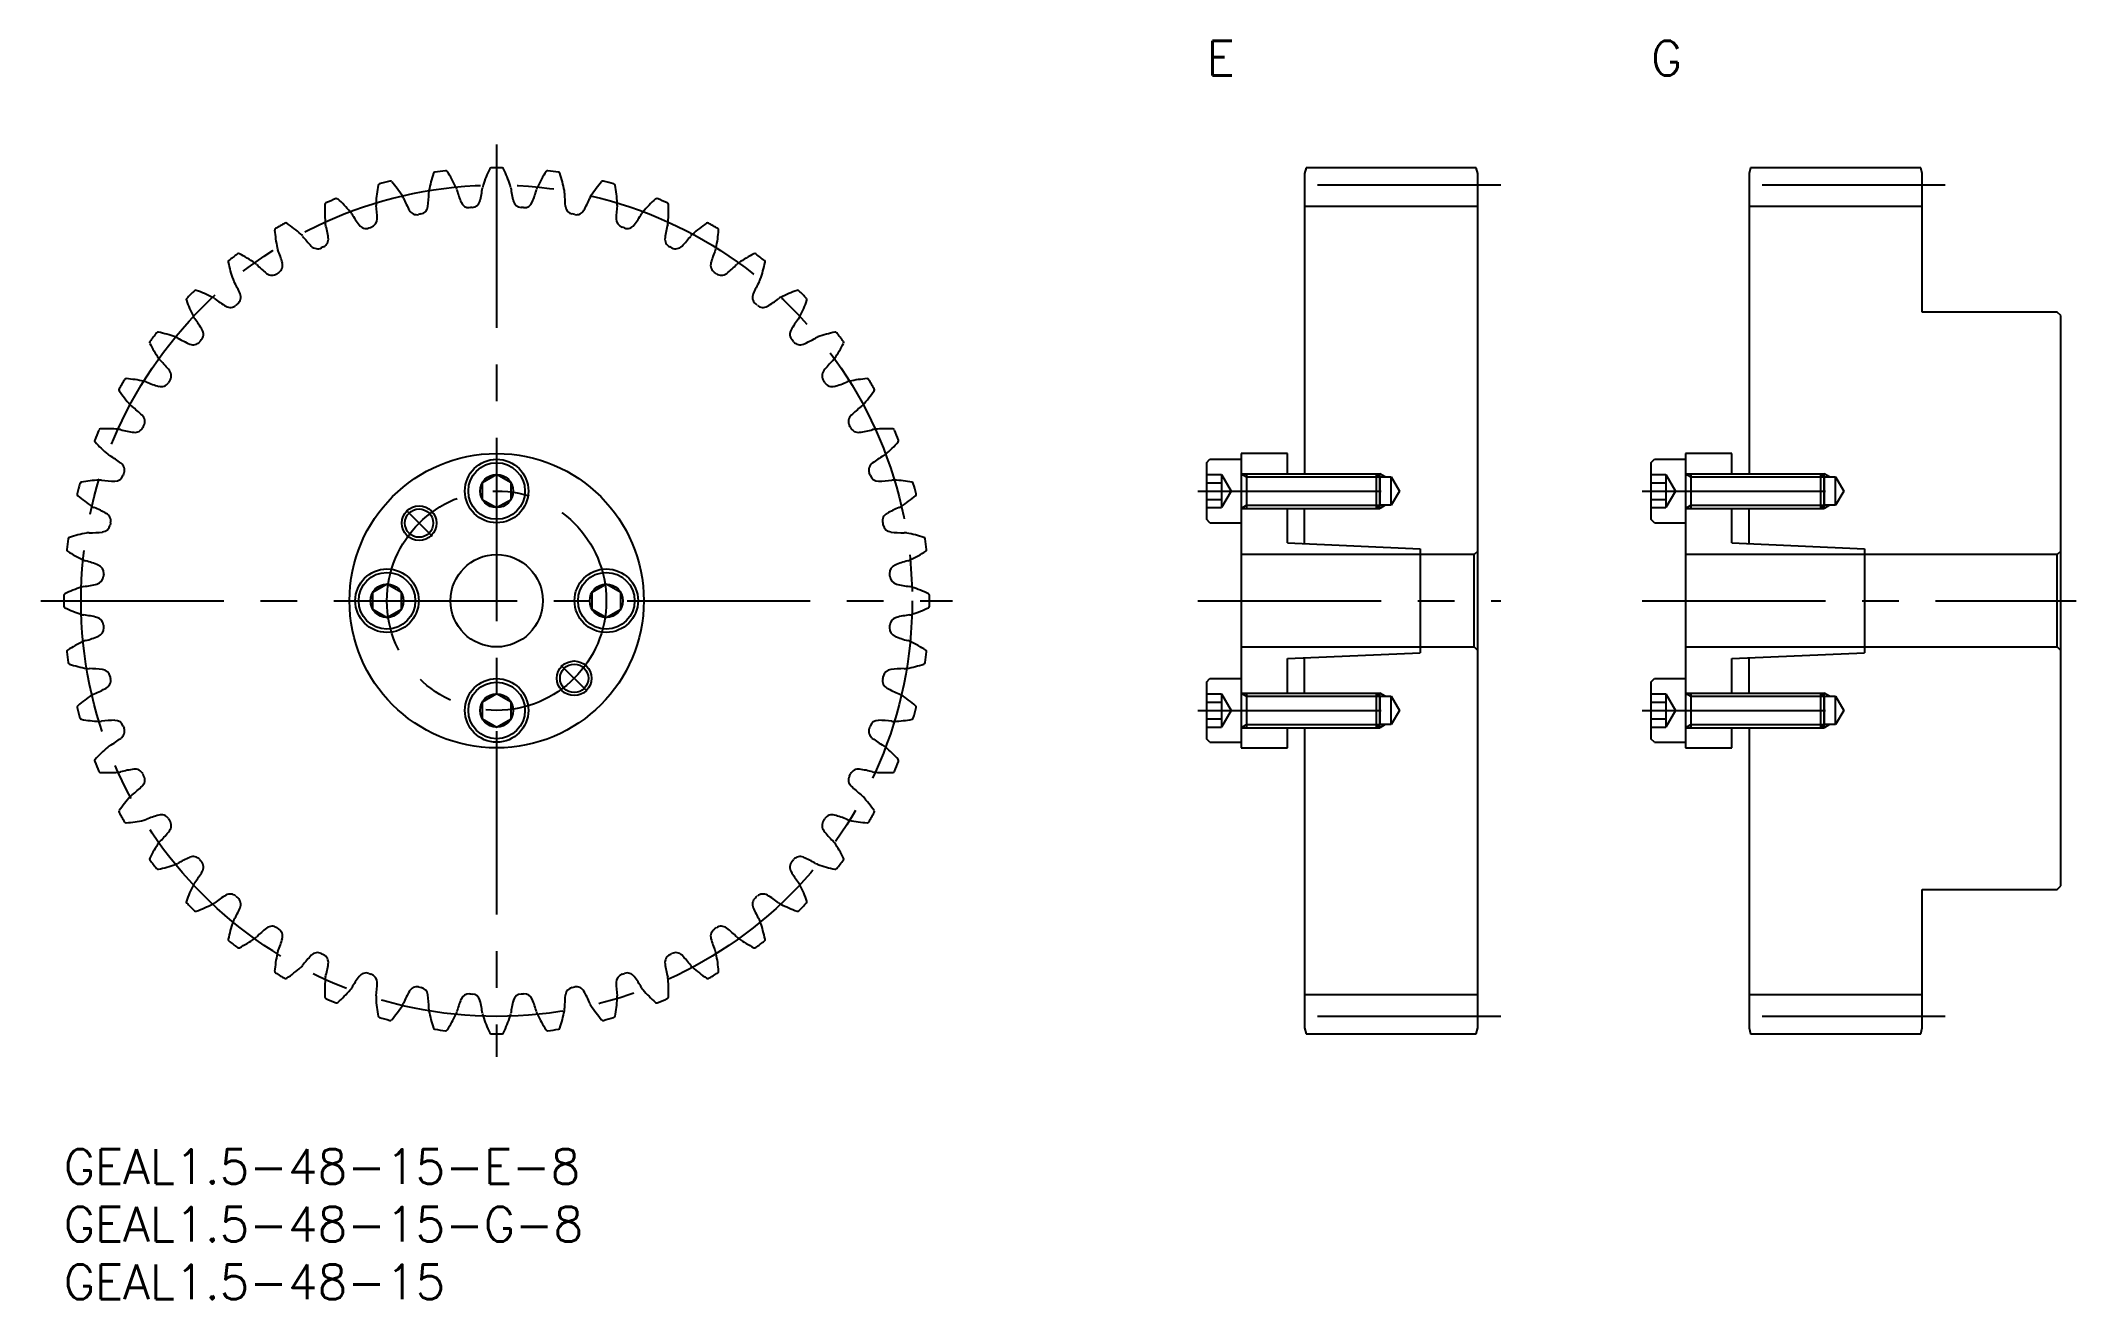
# Model space of a CAD drawing. Extents: x -2 to 174, y -13 to 96.
import ezdxf

# ---------------------------------------------------------------- set-up
doc = ezdxf.new("R2010")
doc.units = 0
doc.header["$LTSCALE"] = 0.5
doc.linetypes.add('CENTER', pattern=[50.8, 31.75, -6.35, 6.35, -6.35])
for name, color, linetype in [('MSM_CENTER', 1, 'CENTER'), ('MSM_CONTINUOUS', 7, 'CONTINUOUS'), ('MSM_NARROW', 5, 'CONTINUOUS'), ('MSM_PART_NUMBER', 7, 'CONTINUOUS')]:
    doc.layers.add(name, color=color, linetype=linetype)
doc.styles.get("Standard").update_dxf_attribs({"font": 'txt.shx', "height": 1, "bigfont": 'bigfont.shx'})

# ---------------------------------------------------------------- blocks, each defined once
blk = doc.blocks.new('*U3')
at = {"layer": 'MSM_PART_NUMBER'}
blk.add_text('GEAL1.5-48-15-G-8', height=3, dxfattribs=at).set_placement((0, -8))
blk = doc.blocks.new('*U4')
at = {"layer": 'MSM_PART_NUMBER'}
blk.add_text('GEAL1.5-48-15-E-8', height=3, dxfattribs=at).set_placement((0, -3))
blk = doc.blocks.new('*U5')
at = {"layer": 'MSM_PART_NUMBER'}
blk.add_text('GEAL1.5-48-15', height=3, dxfattribs=at).set_placement((0, -13))
blk = doc.blocks.new('*U6')
at = {"layer": 'MSM_PART_NUMBER'}
blk.add_text('E', height=3, dxfattribs=at).set_placement((99, 93))
blk = doc.blocks.new('*U7')
at = {"layer": 'MSM_PART_NUMBER'}
blk.add_text('G', height=3, dxfattribs=at).set_placement((137.5, 93))

msp = doc.modelspace()

# ---------------------------------------------------------------- linework, layer by layer
at = {"layer": 'MSM_CENTER'}
for p, q in [((37.5, 87), (37.5, 8)), ((124.5, 83.5), (105.5, 83.5)), ((163, 83.5), (144, 83.5)), ((98.25, 57), (116.12, 57)), ((136.75, 57), (154.62, 57)), ((29.67, 55.33), (31.9, 53.1)), ((-2, 47.5), (77, 47.5)), ((98.25, 47.5), (124.5, 47.5)), ((136.75, 47.5), (174.35, 47.5)), ((45.33, 39.67), (43.1, 41.9)), ((98.25, 38), (116.12, 38)), ((136.75, 38), (154.62, 38)), ((124.5, 11.5), (105.5, 11.5)), ((163, 11.5), (144, 11.5))]:
    msp.add_line(p, q, dxfattribs=at)
for radius in [36, 9.5]:
    msp.add_circle((37.5, 47.5), radius, dxfattribs=at)
at = {"layer": 'MSM_CONTINUOUS'}
for p, q in [((107.63, 85), (107.5, 84.5)), ((122.37, 85), (107.63, 85)), ((122.5, 84.5), (122.37, 85)), ((146.13, 85), (146, 84.5)), ((160.87, 85), (146.13, 85)), ((161, 84.5), (160.87, 85)), ((107.5, 84.5), (107.5, 58.5)), ((122.5, 10.5), (122.5, 84.5)), ((146, 84.5), (146, 58.5)), ((161, 72.5), (161, 84.5)), ((122.5, 81.63), (107.5, 81.63)), ((161, 81.63), (146, 81.63)), ((172.7, 72.5), (161, 72.5)), ((173, 72.2), (172.7, 72.5)), ((173, 22.8), (173, 72.2)), ((102, 60.25), (102, 34.75)), ((106, 60.25), (102, 60.25)), ((106, 58.5), (106, 60.25)), ((140.5, 60.25), (140.5, 34.75)), ((144.5, 60.25), (140.5, 60.25)), ((144.5, 58.5), (144.5, 60.25)), ((37.5, 58.44), (36.25, 57.72)), ((38.75, 57.72), (37.5, 58.44)), ((99, 59.45), (99.3, 59.75)), ((99, 59.45), (99, 54.55)), ((99, 58.44), (100.3, 58.44)), ((99.3, 59.75), (102, 59.75)), ((100.3, 58.44), (100.3, 55.56)), ((100.3, 58.44), (101.13, 57)), ((102, 58.5), (113.73, 58.5)), ((102.47, 58.5), (102.47, 55.5)), ((113.73, 55.5), (113.73, 58.5)), ((113.73, 58.5), (114, 58.23)), ((114, 58.23), (115, 58.23)), ((114, 58.23), (114, 55.77)), ((115, 55.77), (115, 58.23)), ((115, 58.23), (115.71, 57)), ((137.5, 59.45), (137.8, 59.75)), ((137.5, 59.45), (137.5, 54.55)), ((137.5, 58.44), (138.8, 58.44)), ((137.8, 59.75), (140.5, 59.75)), ((138.8, 58.44), (138.8, 55.56)), ((138.8, 58.44), (139.63, 57)), ((140.5, 58.5), (152.23, 58.5)), ((140.97, 58.5), (140.97, 55.5)), ((152.23, 55.5), (152.23, 58.5)), ((152.23, 58.5), (152.5, 58.23)), ((152.5, 58.23), (153.5, 58.23)), ((152.5, 58.23), (152.5, 55.77)), ((153.5, 55.77), (153.5, 58.23)), ((153.5, 58.23), (154.21, 57)), ((36.25, 57.72), (36.25, 56.28)), ((38.75, 56.28), (38.75, 57.72)), ((99, 57.72), (100.3, 57.72)), ((101.13, 57), (100.3, 55.56)), ((115.71, 57), (115, 55.77)), ((137.5, 57.72), (138.8, 57.72)), ((139.63, 57), (138.8, 55.56)), ((154.21, 57), (153.5, 55.77)), ((36.25, 56.28), (37.5, 55.56)), ((37.5, 55.56), (38.75, 56.28)), ((99, 56.28), (100.3, 56.28)), ((99, 55.56), (100.3, 55.56)), ((102, 55.5), (113.73, 55.5)), ((106, 52.5), (106, 55.5)), ((107.5, 52.43), (107.5, 55.5)), ((114, 55.77), (113.73, 55.5)), ((115, 55.77), (114, 55.77)), ((137.5, 56.28), (138.8, 56.28)), ((137.5, 55.56), (138.8, 55.56)), ((140.5, 55.5), (152.23, 55.5)), ((144.5, 52.5), (144.5, 55.5)), ((146, 52.43), (146, 55.5)), ((152.5, 55.77), (152.23, 55.5)), ((153.5, 55.77), (152.5, 55.77)), ((99.3, 54.25), (99, 54.55)), ((99.3, 54.25), (102, 54.25)), ((137.8, 54.25), (137.5, 54.55)), ((137.8, 54.25), (140.5, 54.25)), ((122.2, 51.5), (102, 51.5)), ((106, 52.5), (117.5, 52)), ((117.5, 52), (117.5, 43)), ((122.5, 51.8), (122.2, 51.5)), ((122.2, 43.5), (122.2, 51.5)), ((172.7, 51.5), (140.5, 51.5)), ((144.5, 52.5), (156, 52)), ((156, 52), (156, 43)), ((173, 51.8), (172.7, 51.5)), ((172.7, 43.5), (172.7, 51.5)), ((28, 48.94), (26.75, 48.22)), ((26.75, 48.22), (26.75, 46.78)), ((29.25, 48.22), (28, 48.94)), ((29.25, 46.78), (29.25, 48.22)), ((47, 48.94), (45.75, 48.22)), ((45.75, 48.22), (45.75, 46.78)), ((48.25, 48.22), (47, 48.94)), ((48.25, 46.78), (48.25, 48.22)), ((26.75, 46.78), (28, 46.06)), ((28, 46.06), (29.25, 46.78)), ((45.75, 46.78), (47, 46.06)), ((47, 46.06), (48.25, 46.78)), ((102, 43.5), (122.2, 43.5)), ((106, 42.5), (117.5, 43)), ((106, 39.5), (106, 42.5)), ((107.5, 39.5), (107.5, 42.57)), ((122.2, 43.5), (122.5, 43.2)), ((140.5, 43.5), (172.7, 43.5)), ((144.5, 42.5), (156, 43)), ((144.5, 39.5), (144.5, 42.5)), ((146, 39.5), (146, 42.57)), ((172.7, 43.5), (173, 43.2)), ((99, 40.45), (99.3, 40.75)), ((99.3, 40.75), (102, 40.75)), ((137.5, 40.45), (137.8, 40.75)), ((137.8, 40.75), (140.5, 40.75)), ((37.5, 39.44), (36.25, 38.72)), ((38.75, 38.72), (37.5, 39.44)), ((99, 40.45), (99, 35.55)), ((99, 39.44), (100.3, 39.44)), ((100.3, 39.44), (100.3, 36.56)), ((100.3, 39.44), (101.13, 38)), ((102, 39.5), (113.73, 39.5)), ((102.47, 39.5), (102.47, 36.5)), ((113.73, 36.5), (113.73, 39.5)), ((113.73, 39.5), (114, 39.23)), ((114, 39.23), (115, 39.23)), ((114, 39.23), (114, 36.77)), ((115, 36.77), (115, 39.23)), ((115, 39.23), (115.71, 38)), ((137.5, 40.45), (137.5, 35.55)), ((137.5, 39.44), (138.8, 39.44)), ((138.8, 39.44), (138.8, 36.56)), ((138.8, 39.44), (139.63, 38)), ((140.5, 39.5), (152.23, 39.5)), ((140.97, 39.5), (140.97, 36.5)), ((152.23, 36.5), (152.23, 39.5)), ((152.23, 39.5), (152.5, 39.23)), ((152.5, 39.23), (153.5, 39.23)), ((152.5, 39.23), (152.5, 36.77)), ((153.5, 36.77), (153.5, 39.23)), ((153.5, 39.23), (154.21, 38)), ((36.25, 38.72), (36.25, 37.28)), ((36.25, 37.28), (37.5, 36.56)), ((37.5, 36.56), (38.75, 37.28)), ((38.75, 37.28), (38.75, 38.72)), ((99, 38.72), (100.3, 38.72)), ((99, 37.28), (100.3, 37.28)), ((101.13, 38), (100.3, 36.56)), ((115.71, 38), (115, 36.77)), ((137.5, 38.72), (138.8, 38.72)), ((137.5, 37.28), (138.8, 37.28)), ((139.63, 38), (138.8, 36.56)), ((154.21, 38), (153.5, 36.77)), ((99, 36.56), (100.3, 36.56)), ((99.3, 35.25), (99, 35.55)), ((102, 36.5), (113.73, 36.5)), ((106, 34.75), (106, 36.5)), ((107.5, 36.5), (107.5, 10.5)), ((114, 36.77), (113.73, 36.5)), ((115, 36.77), (114, 36.77)), ((137.5, 36.56), (138.8, 36.56)), ((137.8, 35.25), (137.5, 35.55)), ((140.5, 36.5), (152.23, 36.5)), ((144.5, 34.75), (144.5, 36.5)), ((146, 36.5), (146, 10.5)), ((152.5, 36.77), (152.23, 36.5)), ((153.5, 36.77), (152.5, 36.77)), ((99.3, 35.25), (102, 35.25)), ((102, 34.75), (106, 34.75)), ((137.8, 35.25), (140.5, 35.25)), ((140.5, 34.75), (144.5, 34.75)), ((161, 10.5), (161, 22.5)), ((161, 22.5), (172.7, 22.5)), ((172.7, 22.5), (173, 22.8)), ((122.5, 13.38), (107.5, 13.38)), ((161, 13.38), (146, 13.38)), ((107.5, 10.5), (107.63, 10)), ((107.63, 10), (122.37, 10)), ((122.37, 10), (122.5, 10.5)), ((146, 10.5), (146.13, 10)), ((146.13, 10), (160.87, 10)), ((160.87, 10), (161, 10.5))]:
    msp.add_line(p, q, dxfattribs=at)
for centre, radius in [((37.5, 47.5), 12.75), ((37.5, 57), 2.75), ((37.5, 57), 2.45), ((37.5, 57), 1.44), ((30.78, 54.22), 1.23), ((37.5, 47.5), 4), ((28, 47.5), 2.75), ((28, 47.5), 2.45), ((47, 47.5), 2.75), ((47, 47.5), 2.45), ((28, 47.5), 1.44), ((47, 47.5), 1.44), ((37.5, 38), 2.75), ((44.22, 40.78), 1.23), ((37.5, 38), 2.45), ((37.5, 38), 1.44)]:
    msp.add_circle(centre, radius, dxfattribs=at)
for centre, radius, start, end in [((37.5, 47.5), 37.5, 96.779, 98.221), ((33.09, 84.59), 0.15, 32.9885, 96.779), ((23.15, 78.14), 12, 25.625, 32.9885), ((47.73, 79.75), 12, 154.5115, 161.875), ((37.03, 84.85), 0.15, 90.721, 154.5115), ((37.5, 47.5), 37.5, 89.279, 90.721), ((37.97, 84.85), 0.15, 25.4885, 89.279), ((27.27, 79.75), 12, 18.125, 25.4885), ((51.85, 78.14), 12, 147.0115, 154.375), ((41.91, 84.59), 0.15, 83.221, 147.0115), ((37.5, 47.5), 37.5, 81.779, 83.221), ((39.03, 81.3), 12, 169.5115, 176.875), ((27.38, 83.45), 0.15, 105.721, 169.5115), ((37.5, 47.5), 37.5, 104.279, 105.721), ((28.29, 83.7), 0.15, 40.4885, 104.279), ((19.28, 76), 12, 33.125, 40.4885), ((32.85, 82.79), 1.24, 169.375, 179.7683), ((43.43, 80.81), 12, 162.0115, 169.375), ((32.16, 84.47), 0.15, 98.221, 162.0115), ((32.85, 82.79), 1.24, 15.2317, 25.625), ((44.34, 85.92), 10.67, 195.2635, 201.4796), ((25.7, 84.7), 10.67, 346.0204, 352.2365), ((37.5, 83.1), 1.24, 161.875, 172.2683), ((37.5, 83.1), 1.24, 7.7317, 18.125), ((49.3, 84.7), 10.67, 187.7635, 193.9796), ((30.66, 85.92), 10.67, 338.5204, 344.7365), ((42.15, 82.79), 1.24, 154.375, 164.7683), ((42.84, 84.47), 0.15, 17.9885, 81.779), ((31.57, 80.81), 12, 10.625, 17.9885), ((42.15, 82.79), 1.24, 0.2317, 10.625), ((55.72, 76), 12, 139.5115, 146.875), ((46.71, 83.7), 0.15, 75.721, 139.5115), ((37.5, 47.5), 37.5, 74.279, 75.721), ((47.62, 83.45), 0.15, 10.4885, 74.279), ((35.97, 81.3), 12, 3.125, 10.4885), ((34.61, 81.21), 12, 177.0115, 184.375), ((22.77, 81.82), 0.15, 113.221, 177.0115), ((37.5, 47.5), 37.5, 111.779, 113.221), ((23.64, 82.18), 0.15, 47.9885, 111.779), ((15.71, 73.38), 12, 40.625, 47.9885), ((23.88, 80.39), 1.24, 30.2317, 40.625), ((28.29, 81.88), 1.24, 176.875, 187.2683), ((16.48, 80.38), 10.67, 1.0204, 7.2365), ((28.29, 81.88), 1.24, 22.7317, 33.125), ((39.27, 86.49), 10.67, 202.7635, 208.9796), ((30.59, 81.68), 0.75, 208.9796, 281.4259), ((30.8, 81.73), 0.75, 281.0741, 353.5204), ((20.95, 82.84), 10.67, 353.5204, 359.7365), ((35.11, 82.29), 0.75, 201.4796, 273.9259), ((37.5, 47.5), 34.12, 93.5741, 93.9259), ((35.33, 82.31), 0.75, 273.5741, 346.0204), ((39.67, 82.31), 0.75, 193.9796, 266.4259), ((37.5, 47.5), 34.13, 86.0741, 86.4259), ((39.89, 82.29), 0.75, 266.0741, 338.5204), ((54.05, 82.84), 10.67, 180.2635, 186.4796), ((44.2, 81.73), 0.75, 186.4796, 258.9259), ((44.41, 81.68), 0.75, 258.5741, 331.0204), ((35.73, 86.49), 10.67, 331.0204, 337.2365), ((46.71, 81.88), 1.24, 146.875, 157.2683), ((58.52, 80.38), 10.67, 172.7635, 178.9796), ((46.71, 81.88), 1.24, 352.7317, 3.125), ((51.12, 80.39), 1.24, 139.375, 149.7683), ((59.29, 73.38), 12, 132.0115, 139.375), ((51.36, 82.18), 0.15, 68.221, 132.0115), ((37.5, 47.5), 37.5, 66.779, 68.221), ((52.23, 81.82), 0.15, 2.9885, 66.7793), ((40.39, 81.21), 12, 355.625, 2.9885), ((18.42, 79.61), 0.15, 120.721, 184.5115), ((30.23, 80.54), 12, 184.5115, 191.875), ((37.5, 47.5), 37.5, 119.279, 120.721), ((19.23, 80.08), 0.15, 55.4885, 119.279), ((12.52, 70.31), 12, 48.125, 55.4885), ((23.88, 80.39), 1.24, 184.375, 194.7683), ((12.36, 77.36), 10.67, 8.5204, 14.7365), ((34.16, 86.39), 10.67, 210.2635, 216.4796), ((26.19, 80.49), 0.75, 216.4796, 288.9259), ((37.5, 47.5), 34.12, 108.5741, 108.9259), ((26.39, 80.56), 0.75, 288.5741, 1.0204), ((37.5, 47.5), 34.13, 101.0741, 101.4259), ((37.5, 47.5), 34.13, 78.5741, 78.9259), ((48.61, 80.56), 0.75, 178.9796, 251.4259), ((37.5, 47.5), 34.13, 71.0741, 71.4259), ((48.81, 80.49), 0.75, 251.0741, 323.5204), ((40.84, 86.39), 10.67, 323.5204, 329.7365), ((62.64, 77.36), 10.67, 165.2635, 171.4796), ((51.12, 80.39), 1.24, 345.2317, 355.625), ((62.48, 70.31), 12, 124.5115, 131.875), ((55.77, 80.08), 0.15, 60.721, 124.5115), ((37.5, 47.5), 37.5, 59.279, 60.721), ((44.77, 80.54), 12, 348.125, 355.4885), ((56.58, 79.61), 0.15, 355.4885, 59.279), ((19.7, 78.33), 1.24, 191.875, 202.2683), ((8.68, 73.82), 10.67, 16.0204, 22.2365), ((19.7, 78.33), 1.24, 37.7317, 48.125), ((29.12, 85.62), 10.67, 217.7635, 223.9796), ((21.98, 78.73), 0.75, 223.9796, 296.4259), ((37.5, 47.5), 34.13, 116.0741, 116.4259), ((22.17, 78.83), 0.75, 296.0741, 8.5204), ((52.83, 78.83), 0.75, 171.4796, 243.9259), ((37.5, 47.5), 34.13, 63.5741, 63.9259), ((53.02, 78.73), 0.75, 243.5741, 316.0204), ((45.88, 85.62), 10.67, 316.0204, 322.2365), ((55.3, 78.33), 1.24, 131.875, 142.2683), ((66.32, 73.82), 10.67, 157.7635, 163.9796), ((55.3, 78.33), 1.24, 337.7317, 348.125), ((14.39, 76.84), 0.15, 128.221, 192.0115), ((25.98, 79.31), 12, 192.0115, 199.375), ((37.5, 47.5), 37.5, 126.779, 128.221), ((15.14, 77.42), 0.15, 62.9885, 126.779), ((9.76, 66.86), 12, 55.625, 62.9885), ((15.83, 75.74), 1.24, 45.2317, 55.625), ((24.21, 84.2), 10.67, 225.2635, 231.4796), ((18.04, 76.44), 0.75, 231.4796, 303.9259), ((37.5, 47.5), 34.13, 123.5741, 123.9259), ((18.21, 76.56), 0.75, 303.5741, 16.0204), ((56.79, 76.56), 0.75, 163.9796, 236.4259), ((37.5, 47.5), 34.13, 56.0741, 56.4259), ((56.96, 76.44), 0.75, 236.0741, 308.5204), ((50.79, 84.2), 10.67, 308.5204, 314.7365), ((59.17, 75.74), 1.24, 124.375, 134.7683), ((65.24, 66.86), 12, 117.0115, 124.375), ((59.86, 77.42), 0.15, 53.221, 117.0115), ((37.5, 47.5), 37.5, 51.779, 53.221), ((49.02, 79.31), 12, 340.625, 347.9885), ((60.61, 76.84), 0.15, 347.9885, 51.779), ((37.5, 47.5), 37.5, 134.279, 135.721), ((11.42, 74.24), 0.15, 70.4885, 134.279), ((7.47, 63.07), 12, 63.125, 70.4885), ((15.83, 75.74), 1.24, 199.375, 209.7683), ((5.49, 69.83), 10.67, 23.5204, 29.7365), ((14.59, 73.79), 0.75, 311.0741, 23.5204), ((60.41, 73.79), 0.75, 156.4796, 228.9259), ((69.51, 69.83), 10.67, 150.2635, 156.4796), ((59.17, 75.74), 1.24, 330.2317, 340.625), ((67.53, 63.07), 12, 109.5115, 116.875), ((63.58, 74.24), 0.15, 45.721, 109.5115), ((37.5, 47.5), 37.5, 44.279, 45.721), ((10.76, 73.58), 0.15, 135.721, 199.5115), ((21.93, 77.53), 12, 199.5115, 206.875), ((12.33, 72.67), 1.24, 52.7317, 63.125), ((19.54, 82.15), 10.67, 232.7635, 238.9796), ((14.42, 73.65), 0.75, 238.9796, 311.4259), ((37.5, 47.5), 34.13, 131.0741, 131.4259), ((37.5, 47.5), 34.13, 48.5741, 48.9259), ((60.58, 73.65), 0.75, 228.5741, 301.0204), ((55.46, 82.15), 10.67, 301.0204, 307.2365), ((62.67, 72.67), 1.24, 116.875, 127.2683), ((53.07, 77.53), 12, 333.125, 340.4885), ((64.24, 73.58), 0.15, 340.4885, 44.2793), ((37.5, 47.5), 37.5, 141.779, 143.221), ((8.16, 70.61), 0.15, 77.9885, 141.779), ((5.69, 59.02), 12, 70.625, 77.9885), ((12.33, 72.67), 1.24, 206.875, 217.2683), ((2.85, 65.46), 10.67, 31.0204, 37.2365), ((11.35, 70.58), 0.75, 318.5741, 31.0204), ((63.65, 70.58), 0.75, 148.9796, 221.4259), ((72.15, 65.46), 10.67, 142.7635, 148.9796), ((62.67, 72.67), 1.24, 322.7317, 333.125), ((69.31, 59.02), 12, 102.0115, 109.375), ((66.84, 70.61), 0.15, 38.221, 102.0115), ((37.5, 47.5), 37.5, 36.779, 38.221), ((7.58, 69.86), 0.15, 143.221, 207.0115), ((18.14, 75.24), 12, 207.0115, 214.375), ((9.26, 69.17), 1.24, 60.2317, 70.625), ((15.17, 79.51), 10.67, 240.2635, 246.4796), ((11.21, 70.41), 0.75, 246.4796, 318.9259), ((37.5, 47.5), 34.13, 138.5741, 138.9259), ((37.5, 47.5), 34.13, 41.0741, 41.4259), ((63.79, 70.41), 0.75, 221.0741, 293.5204), ((59.83, 79.51), 10.67, 293.5204, 299.7365), ((65.74, 69.17), 1.24, 109.375, 119.7683), ((56.86, 75.24), 12, 325.625, 332.9885), ((67.42, 69.86), 0.15, 332.9885, 36.7793), ((9.26, 69.17), 1.24, 214.375, 224.7683), ((0.8, 60.79), 10.67, 38.5204, 44.7365), ((8.56, 66.96), 0.75, 326.0741, 38.5204), ((66.44, 66.96), 0.75, 141.4796, 213.9259), ((74.2, 60.79), 10.67, 135.2635, 141.4796), ((65.74, 69.17), 1.24, 315.2317, 325.625), ((4.92, 65.77), 0.15, 150.721, 214.5115), ((37.5, 47.5), 37.5, 149.279, 150.721), ((14.69, 72.48), 12, 214.5115, 221.875), ((5.39, 66.58), 0.15, 85.4885, 149.279), ((4.46, 54.77), 12, 78.125, 85.4885), ((6.67, 65.3), 1.24, 67.7317, 78.125), ((11.18, 76.32), 10.67, 247.7635, 253.9796), ((8.44, 66.79), 0.75, 253.9796, 326.4259), ((37.5, 47.5), 34.13, 146.0741, 146.4259), ((37.5, 47.5), 34.12, 33.5741, 33.9259), ((66.56, 66.79), 0.75, 213.5741, 286.0204), ((63.82, 76.32), 10.67, 286.0204, 292.2365), ((68.33, 65.3), 1.24, 101.875, 112.2683), ((70.54, 54.77), 12, 94.5115, 101.875), ((60.31, 72.48), 12, 318.125, 325.4885), ((69.61, 66.58), 0.15, 30.721, 94.5115), ((37.5, 47.5), 37.5, 29.279, 30.721), ((70.08, 65.77), 0.15, 325.4885, 29.279), ((6.67, 65.3), 1.24, 221.875, 232.2683), ((-0.62, 55.88), 10.67, 46.0204, 52.2365), ((6.27, 63.02), 0.75, 333.5741, 46.0204), ((68.73, 63.02), 0.75, 133.9796, 206.4259), ((75.62, 55.88), 10.67, 127.7635, 133.9796), ((68.33, 65.3), 1.24, 307.7317, 318.125), ((37.5, 47.5), 37.5, 156.779, 158.221), ((3.18, 62.23), 0.15, 92.9885, 156.779), ((3.79, 50.39), 12, 85.625, 92.9885), ((4.61, 61.12), 1.24, 75.2317, 85.625), ((7.64, 72.64), 10.67, 255.2635, 261.4796), ((6.17, 62.83), 0.75, 261.4796, 333.9259), ((37.5, 47.5), 34.13, 153.5741, 153.9259), ((37.5, 47.5), 34.12, 26.0741, 26.4259), ((68.83, 62.83), 0.75, 206.0741, 278.5204), ((67.36, 72.64), 10.67, 278.5204, 284.7365), ((70.39, 61.12), 1.24, 94.375, 104.7683), ((71.21, 50.39), 12, 87.0115, 94.375), ((71.82, 62.23), 0.15, 23.221, 87.0115), ((37.5, 47.5), 37.5, 21.779, 23.221), ((2.82, 61.36), 0.15, 158.221, 222.0115), ((11.62, 69.29), 12, 222.0115, 229.375), ((4.61, 61.12), 1.24, 229.375, 239.7683), ((-1.39, 50.84), 10.67, 53.5204, 59.7365), ((76.39, 50.84), 10.67, 120.2635, 126.4796), ((70.39, 61.12), 1.24, 300.2317, 310.625), ((63.38, 69.29), 12, 310.625, 317.9885), ((72.18, 61.36), 0.15, 317.9885, 21.7793), ((4.44, 58.61), 0.75, 268.9796, 341.4259), ((4.51, 58.81), 0.75, 341.0741, 53.5204), ((37.5, 47.5), 34.13, 161.0741, 161.4259), ((70.49, 58.81), 0.75, 126.4796, 198.9259), ((37.5, 47.5), 34.13, 18.5741, 18.9259), ((70.56, 58.61), 0.75, 198.574, 271.0204), ((1.3, 56.71), 0.15, 165.721, 229.5115), ((37.5, 47.5), 37.5, 164.279, 165.721), ((9, 65.72), 12, 229.5115, 236.875), ((1.55, 57.62), 0.15, 100.4885, 164.279), ((3.7, 45.97), 12, 93.125, 100.4885), ((3.12, 56.71), 1.24, 82.7317, 93.125), ((4.62, 68.52), 10.67, 262.7635, 268.9796), ((70.38, 68.52), 10.67, 271.0204, 277.2365), ((71.88, 56.71), 1.24, 86.875, 97.2683), ((71.3, 45.97), 12, 79.5115, 86.875), ((66, 65.72), 12, 303.125, 310.4885), ((73.45, 57.62), 0.15, 15.721, 79.5115), ((37.5, 47.5), 37.5, 14.279, 15.721), ((73.7, 56.71), 0.15, 310.4885, 14.2793), ((3.12, 56.71), 1.24, 236.875, 247.2683), ((-1.49, 45.73), 10.67, 61.0204, 67.2365), ((3.32, 54.41), 0.75, 348.5741, 61.0204), ((71.68, 54.41), 0.75, 118.9796, 191.4259), ((76.49, 45.73), 10.67, 112.7635, 118.9796), ((71.88, 56.71), 1.24, 292.7317, 303.125), ((0.53, 52.84), 0.15, 107.9885, 171.779), ((4.19, 41.57), 12, 100.625, 107.9885), ((2.21, 52.15), 1.24, 90.2317, 100.625), ((2.16, 64.05), 10.67, 270.2635, 276.4796), ((3.27, 54.2), 0.75, 276.4796, 348.9259), ((37.5, 47.5), 34.12, 168.5741, 168.9259), ((37.5, 47.5), 34.13, 11.0741, 11.4259), ((71.73, 54.2), 0.75, 191.074, 263.5204), ((72.84, 64.05), 10.67, 263.5204, 269.7365), ((72.79, 52.15), 1.24, 79.375, 89.7683), ((70.81, 41.57), 12, 72.0115, 79.375), ((74.47, 52.84), 0.15, 8.221, 72.0115), ((37.5, 47.5), 37.5, 171.779, 173.221), ((0.41, 51.91), 0.15, 173.221, 237.0115), ((6.86, 61.85), 12, 237.0115, 244.375), ((68.14, 61.85), 12, 295.625, 302.9885), ((37.5, 47.5), 37.5, 6.779, 8.221), ((74.59, 51.91), 0.15, 302.9885, 6.779), ((2.21, 52.15), 1.24, 244.375, 254.7683), ((-0.92, 40.66), 10.67, 68.5204, 74.7365), ((2.69, 49.67), 0.75, 283.9796, 356.4259), ((2.71, 49.89), 0.75, 356.0741, 68.5204), ((37.5, 47.5), 34.12, 176.0741, 176.4259), ((72.29, 49.89), 0.75, 111.4796, 183.9259), ((37.5, 47.5), 34.13, 3.5741, 3.9259), ((72.31, 49.67), 0.75, 183.574, 256.0204), ((75.92, 40.66), 10.67, 105.2635, 111.4796), ((72.79, 52.15), 1.24, 285.2317, 295.625), ((0.15, 47.97), 0.15, 115.4885, 179.279), ((37.5, 47.5), 37.5, 179.279, 180.721), ((5.25, 37.27), 12, 108.125, 115.4885), ((1.9, 47.5), 1.24, 97.7317, 108.125), ((0.3, 59.3), 10.67, 277.7635, 283.9796), ((74.7, 59.3), 10.67, 256.0204, 262.2365), ((73.1, 47.5), 1.24, 71.875, 82.2683), ((69.75, 37.27), 12, 64.5115, 71.875), ((74.85, 47.97), 0.15, 0.721, 64.5115), ((37.5, 47.5), 37.5, 359.279, 0.721), ((0.15, 47.03), 0.15, 180.721, 244.5115), ((5.25, 57.73), 12, 244.5115, 251.875), ((1.9, 47.5), 1.24, 251.875, 262.2683), ((0.3, 35.7), 10.67, 76.0204, 82.2365), ((2.69, 45.33), 0.75, 3.5741, 76.0204), ((72.31, 45.33), 0.75, 103.9796, 176.4259), ((74.7, 35.7), 10.67, 97.7635, 103.9796), ((73.1, 47.5), 1.24, 277.7317, 288.125), ((69.75, 57.73), 12, 288.125, 295.4885), ((74.85, 47.03), 0.15, 295.4885, 359.279), ((-0.92, 54.34), 10.67, 285.2635, 291.4796), ((2.71, 45.11), 0.75, 291.4796, 3.9259), ((37.5, 47.5), 34.13, 183.5741, 183.9259), ((37.5, 47.5), 34.13, 356.0741, 356.4259), ((72.29, 45.11), 0.75, 176.074, 248.5204), ((75.92, 54.34), 10.67, 248.5204, 254.7365), ((0.41, 43.09), 0.15, 122.9885, 186.779), ((37.5, 47.5), 37.5, 186.779, 188.221), ((6.86, 33.15), 12, 115.625, 122.9885), ((2.21, 42.85), 1.24, 105.2317, 115.625), ((72.79, 42.85), 1.24, 64.375, 74.7683), ((68.14, 33.15), 12, 57.0115, 64.375), ((37.5, 47.5), 37.5, 351.779, 353.221), ((74.59, 43.09), 0.15, 353.221, 57.0115), ((0.53, 42.16), 0.15, 188.221, 252.0115), ((4.19, 53.43), 12, 252.0115, 259.375), ((2.21, 42.85), 1.24, 259.375, 269.7683), ((2.16, 30.95), 10.67, 83.5204, 89.7365), ((3.27, 40.8), 0.75, 11.0741, 83.5204), ((3.32, 40.59), 0.75, 298.9796, 11.4259), ((37.5, 47.5), 34.13, 191.0741, 191.4259), ((71.68, 40.59), 0.75, 168.574, 241.0204), ((37.5, 47.5), 34.13, 348.5741, 348.9259), ((71.73, 40.8), 0.75, 96.4796, 168.9259), ((72.84, 30.95), 10.67, 90.2635, 96.4796), ((72.79, 42.85), 1.24, 270.2317, 280.625), ((70.81, 53.43), 12, 280.625, 287.9885), ((74.47, 42.16), 0.15, 287.9885, 351.779), ((9, 29.28), 12, 123.125, 130.4885), ((3.12, 38.29), 1.24, 112.7317, 123.125), ((-1.49, 49.27), 10.67, 292.7635, 298.9796), ((76.49, 49.27), 10.67, 241.0204, 247.2365), ((71.88, 38.29), 1.24, 56.875, 67.2683), ((66, 29.28), 12, 49.5115, 56.875), ((1.3, 38.29), 0.15, 130.4885, 194.279), ((37.5, 47.5), 37.5, 194.279, 195.721), ((1.55, 37.38), 0.15, 195.721, 259.5115), ((3.7, 49.03), 12, 259.5115, 266.875), ((3.12, 38.29), 1.24, 266.875, 277.2683), ((4.62, 26.48), 10.67, 91.0204, 97.2365), ((4.44, 36.39), 0.75, 18.5741, 91.0204), ((70.56, 36.39), 0.75, 88.9796, 161.4259), ((70.38, 26.48), 10.67, 82.7635, 88.9796), ((71.88, 38.29), 1.24, 262.7317, 273.125), ((71.3, 49.03), 12, 273.125, 280.4885), ((73.45, 37.38), 0.15, 280.4885, 344.279), ((37.5, 47.5), 37.5, 344.279, 345.721), ((73.7, 38.29), 0.15, 345.721, 49.5115), ((-1.39, 44.16), 10.67, 300.2635, 306.4796), ((4.51, 36.19), 0.75, 306.4796, 18.9259), ((37.5, 47.5), 34.12, 198.5741, 198.9259), ((70.49, 36.19), 0.75, 161.0741, 233.5204), ((37.5, 47.5), 34.13, 341.0741, 341.4259), ((76.39, 44.16), 10.67, 233.5204, 239.7365), ((2.82, 33.64), 0.15, 137.9885, 201.779), ((37.5, 47.5), 37.5, 201.779, 203.221), ((11.62, 25.71), 12, 130.625, 137.9885), ((4.61, 33.88), 1.24, 120.2317, 130.625), ((70.39, 33.88), 1.24, 49.375, 59.7683), ((63.38, 25.71), 12, 42.0115, 49.375), ((37.5, 47.5), 37.5, 336.779, 338.221), ((72.18, 33.64), 0.15, 338.221, 42.0115), ((3.18, 32.77), 0.15, 203.221, 267.0115), ((3.79, 44.61), 12, 267.0115, 274.375), ((4.61, 33.88), 1.24, 274.375, 284.7683), ((7.64, 22.36), 10.67, 98.5204, 104.7365), ((6.17, 32.17), 0.75, 26.0741, 98.5204), ((6.27, 31.98), 0.75, 313.9796, 26.4259), ((37.5, 47.5), 34.13, 206.0741, 206.4259), ((68.73, 31.98), 0.75, 153.5741, 226.0204), ((37.5, 47.5), 34.13, 333.5741, 333.9259), ((68.83, 32.17), 0.75, 81.4796, 153.9259), ((67.36, 22.36), 10.67, 75.2635, 81.4796), ((70.39, 33.88), 1.24, 255.2317, 265.625), ((71.21, 44.61), 12, 265.625, 272.9885), ((71.82, 32.77), 0.15, 272.9885, 336.779), ((14.69, 22.52), 12, 138.125, 145.4885), ((6.67, 29.7), 1.24, 127.7317, 138.125), ((-0.62, 39.12), 10.67, 307.7635, 313.9796), ((75.62, 39.12), 10.67, 226.0204, 232.2365), ((68.33, 29.7), 1.24, 41.875, 52.2683), ((60.31, 22.52), 12, 34.5115, 41.875), ((4.92, 29.23), 0.15, 145.4885, 209.279), ((37.5, 47.5), 37.5, 209.279, 210.721), ((5.39, 28.42), 0.15, 210.721, 274.5115), ((4.46, 40.23), 12, 274.5115, 281.875), ((6.67, 29.7), 1.24, 281.875, 292.2683), ((11.18, 18.68), 10.67, 106.0204, 112.2365), ((8.44, 28.21), 0.75, 33.5741, 106.0204), ((37.5, 47.5), 34.12, 213.5741, 213.9259), ((8.56, 28.04), 0.75, 321.4796, 33.9259), ((66.44, 28.04), 0.75, 146.0741, 218.5204), ((37.5, 47.5), 34.13, 326.0741, 326.4259), ((66.56, 28.21), 0.75, 73.9796, 146.4259), ((63.82, 18.68), 10.67, 67.7635, 73.9796), ((68.33, 29.7), 1.24, 247.7317, 258.125), ((70.54, 40.23), 12, 258.125, 265.4885), ((69.61, 28.42), 0.15, 265.4885, 329.279), ((37.5, 47.5), 37.5, 329.279, 330.721), ((70.08, 29.23), 0.15, 330.721, 34.5115), ((18.14, 19.76), 12, 145.625, 152.9885), ((9.26, 25.83), 1.24, 135.2317, 145.625), ((0.8, 34.21), 10.67, 315.2635, 321.4796), ((74.2, 34.21), 10.67, 218.5204, 224.7365), ((65.74, 25.83), 1.24, 34.375, 44.7683), ((56.86, 19.76), 12, 27.0115, 34.375), ((7.58, 25.14), 0.15, 152.9885, 216.779), ((37.5, 47.5), 37.5, 216.779, 218.221), ((9.26, 25.83), 1.24, 289.375, 299.7683), ((15.17, 15.49), 10.67, 113.5204, 119.7365), ((11.21, 24.59), 0.75, 41.0741, 113.5204), ((37.5, 47.5), 34.12, 221.0741, 221.4259), ((11.35, 24.42), 0.75, 328.9796, 41.4259), ((63.65, 24.42), 0.75, 138.574, 211.0204), ((37.5, 47.5), 34.12, 318.5741, 318.9259), ((63.79, 24.59), 0.75, 66.4796, 138.9259), ((59.83, 15.49), 10.67, 60.2635, 66.4796), ((65.74, 25.83), 1.24, 240.2317, 250.625), ((37.5, 47.5), 37.5, 321.779, 323.221), ((67.42, 25.14), 0.15, 323.221, 27.0115), ((8.16, 24.39), 0.15, 218.221, 282.0115), ((5.69, 35.98), 12, 282.0115, 289.375), ((12.33, 22.33), 1.24, 142.7317, 153.125), ((2.85, 29.54), 10.67, 322.7635, 328.9796), ((72.15, 29.54), 10.67, 211.0204, 217.2365), ((62.67, 22.33), 1.24, 26.875, 37.2683), ((69.31, 35.98), 12, 250.625, 257.9885), ((66.84, 24.39), 0.15, 257.9885, 321.779), ((10.76, 21.42), 0.15, 160.4885, 224.279), ((21.93, 17.47), 12, 153.125, 160.4885), ((37.5, 47.5), 37.5, 224.279, 225.721), ((7.47, 31.93), 12, 289.5115, 296.875), ((12.33, 22.33), 1.24, 296.875, 307.2683), ((19.54, 12.85), 10.67, 121.0204, 127.2365), ((14.42, 21.35), 0.75, 48.5741, 121.0204), ((37.5, 47.5), 34.13, 228.5741, 228.9259), ((14.59, 21.21), 0.75, 336.4796, 48.9259), ((60.41, 21.21), 0.75, 131.074, 203.5204), ((37.5, 47.5), 34.12, 311.0741, 311.4259), ((60.58, 21.35), 0.75, 58.9796, 131.4259), ((55.46, 12.85), 10.67, 52.7635, 58.9796), ((62.67, 22.33), 1.24, 232.7317, 243.125), ((67.53, 31.93), 12, 243.125, 250.4885), ((37.5, 47.5), 37.5, 314.279, 315.721), ((53.07, 17.47), 12, 19.5115, 26.875), ((64.24, 21.42), 0.15, 315.721, 19.5115), ((11.42, 20.76), 0.15, 225.721, 289.5115), ((25.98, 15.69), 12, 160.625, 167.9885), ((15.83, 19.26), 1.24, 150.2317, 160.625), ((5.49, 25.17), 10.67, 330.2635, 336.4796), ((69.51, 25.17), 10.67, 203.5204, 209.7365), ((59.17, 19.26), 1.24, 19.375, 29.7683), ((49.02, 15.69), 12, 12.0115, 19.375), ((63.58, 20.76), 0.15, 250.4885, 314.279), ((14.39, 18.16), 0.15, 167.9885, 231.779), ((37.5, 47.5), 37.5, 231.779, 233.221), ((9.76, 28.14), 12, 297.0115, 304.375), ((15.83, 19.26), 1.24, 304.375, 314.7683), ((24.21, 10.8), 10.67, 128.5204, 134.7365), ((18.04, 18.56), 0.75, 56.0741, 128.5204), ((37.5, 47.5), 34.13, 236.0741, 236.4259), ((8.68, 21.18), 10.67, 337.7635, 343.9796), ((18.21, 18.44), 0.75, 343.9796, 56.4259), ((56.79, 18.44), 0.75, 123.574, 196.0204), ((66.32, 21.18), 10.67, 196.0204, 202.2365), ((37.5, 47.5), 34.12, 303.5741, 303.9259), ((56.96, 18.56), 0.75, 51.4796, 123.9259), ((50.79, 10.8), 10.67, 45.2635, 51.4796), ((59.17, 19.26), 1.24, 225.2317, 235.625), ((65.24, 28.14), 12, 235.625, 242.9885), ((37.5, 47.5), 37.5, 306.779, 308.221), ((60.61, 18.16), 0.15, 308.221, 12.0115), ((15.14, 17.58), 0.15, 233.221, 297.0115), ((30.23, 14.46), 12, 168.125, 175.4885), ((19.7, 16.67), 1.24, 157.7317, 168.125), ((19.7, 16.67), 1.24, 311.875, 322.2683), ((29.12, 9.38), 10.67, 136.0204, 142.2365), ((21.98, 16.27), 0.75, 63.5741, 136.0204), ((37.5, 47.5), 34.13, 243.5741, 243.9259), ((22.17, 16.17), 0.75, 351.4796, 63.9259), ((12.36, 17.64), 10.67, 345.2635, 351.4796), ((52.83, 16.17), 0.75, 116.074, 188.5204), ((62.64, 17.64), 10.67, 188.5204, 194.7365), ((37.5, 47.5), 34.12, 296.0741, 296.4259), ((53.02, 16.27), 0.75, 43.9796, 116.4259), ((45.88, 9.38), 10.67, 37.7635, 43.9796), ((55.3, 16.67), 1.24, 217.7317, 228.125), ((55.3, 16.67), 1.24, 11.875, 22.2683), ((44.77, 14.46), 12, 4.5115, 11.875), ((59.86, 17.58), 0.15, 242.9885, 306.779), ((18.42, 15.39), 0.15, 175.4885, 239.279), ((37.5, 47.5), 37.5, 239.279, 240.721), ((19.23, 14.92), 0.15, 240.721, 304.5115), ((12.52, 24.69), 12, 304.5115, 311.875), ((34.61, 13.79), 12, 175.625, 182.9885), ((23.88, 14.61), 1.24, 165.2317, 175.625), ((34.16, 8.61), 10.67, 143.5204, 149.7365), ((26.19, 14.51), 0.75, 71.0741, 143.5204), ((37.5, 47.5), 34.13, 251.0741, 251.4259), ((26.39, 14.44), 0.75, 358.9796, 71.4259), ((16.48, 14.62), 10.67, 352.7635, 358.9796), ((48.61, 14.44), 0.75, 108.574, 181.0204), ((58.52, 14.62), 10.67, 181.0204, 187.2365), ((37.5, 47.5), 34.13, 288.5741, 288.9259), ((48.81, 14.51), 0.75, 36.4796, 108.9259), ((40.84, 8.61), 10.67, 30.2635, 36.4796), ((51.12, 14.61), 1.24, 4.375, 14.7683), ((40.39, 13.79), 12, 357.0115, 4.375), ((62.48, 24.69), 12, 228.125, 235.4885), ((55.77, 14.92), 0.15, 235.4885, 299.279), ((37.5, 47.5), 37.5, 299.279, 300.721), ((56.58, 15.39), 0.15, 300.721, 4.5115), ((22.77, 13.18), 0.15, 182.9885, 246.779), ((37.5, 47.5), 37.5, 246.779, 248.221), ((23.64, 12.82), 0.15, 248.221, 312.0115), ((15.71, 21.62), 12, 312.0115, 319.375), ((23.88, 14.61), 1.24, 319.375, 329.7683), ((28.29, 13.12), 1.24, 172.7317, 183.125), ((39.03, 13.7), 12, 183.125, 190.4885), ((19.28, 19), 12, 319.5115, 326.875), ((28.29, 13.12), 1.24, 326.875, 337.2683), ((39.27, 8.51), 10.67, 151.0204, 157.2365), ((30.59, 13.32), 0.75, 78.5741, 151.0204), ((37.5, 47.5), 34.12, 258.5741, 258.9259), ((30.8, 13.27), 0.75, 6.4796, 78.9259), ((20.95, 12.16), 10.67, 0.2635, 6.4796), ((44.34, 9.08), 10.67, 158.5204, 164.7365), ((35.11, 12.71), 0.75, 86.0741, 158.5204), ((37.5, 47.5), 34.13, 266.0741, 266.4259), ((35.33, 12.69), 0.75, 13.9796, 86.4259), ((25.7, 10.3), 10.67, 7.7635, 13.9796), ((49.3, 10.3), 10.67, 166.0204, 172.2365), ((39.67, 12.69), 0.75, 93.5741, 166.0204), ((37.5, 47.5), 34.12, 273.5741, 273.9259), ((39.89, 12.71), 0.75, 21.4796, 93.9259), ((30.66, 9.08), 10.67, 15.2635, 21.4796), ((54.05, 12.16), 10.67, 173.5204, 179.7365), ((44.2, 13.27), 0.75, 101.0741, 173.5204), ((37.5, 47.5), 34.13, 281.0741, 281.4259), ((44.41, 13.32), 0.75, 28.9796, 101.4259), ((35.73, 8.51), 10.67, 22.7635, 28.9796), ((46.71, 13.12), 1.24, 202.7317, 213.125), ((55.72, 19), 12, 213.125, 220.4885), ((35.97, 13.7), 12, 349.5115, 356.875), ((46.71, 13.12), 1.24, 356.875, 7.2683), ((51.12, 14.61), 1.24, 210.2317, 220.625), ((59.29, 21.62), 12, 220.625, 227.9885), ((51.36, 12.82), 0.15, 227.9885, 291.779), ((37.5, 47.5), 37.5, 291.779, 293.221), ((52.23, 13.18), 0.15, 293.221, 357.0115), ((27.38, 11.55), 0.15, 190.4885, 254.279), ((37.5, 47.5), 37.5, 254.279, 255.721), ((28.29, 11.3), 0.15, 255.721, 319.5115), ((32.85, 12.21), 1.24, 180.2317, 190.625), ((43.43, 14.19), 12, 190.625, 197.9885), ((23.15, 16.86), 12, 327.0115, 334.375), ((32.85, 12.21), 1.24, 334.375, 344.7683), ((37.5, 11.9), 1.24, 187.7317, 198.125), ((47.73, 15.25), 12, 198.125, 205.4885), ((27.27, 15.25), 12, 334.5115, 341.875), ((37.5, 11.9), 1.24, 341.875, 352.2683), ((42.15, 12.21), 1.24, 195.2317, 205.625), ((51.85, 16.86), 12, 205.625, 212.9885), ((31.57, 14.19), 12, 342.0115, 349.375), ((42.15, 12.21), 1.24, 349.375, 359.7683), ((46.71, 11.3), 0.15, 220.4885, 284.279), ((37.5, 47.5), 37.5, 284.279, 285.721), ((47.62, 11.55), 0.15, 285.721, 349.5115), ((32.16, 10.53), 0.15, 197.9885, 261.779), ((37.5, 47.5), 37.5, 261.779, 263.221), ((33.09, 10.41), 0.15, 263.221, 327.0115), ((37.03, 10.15), 0.15, 205.4885, 269.279), ((37.5, 47.5), 37.5, 269.279, 270.721), ((37.97, 10.15), 0.15, 270.721, 334.5115), ((41.91, 10.41), 0.15, 212.9885, 276.779), ((37.5, 47.5), 37.5, 276.779, 278.221), ((42.84, 10.53), 0.15, 278.221, 342.0115)]:
    msp.add_arc(centre, radius, start, end, dxfattribs=at)
at = {"layer": 'MSM_NARROW'}
for p, q in [((102, 58.5), (102.47, 58.23)), ((102.47, 58.23), (114, 58.23)), ((113.73, 58.5), (114, 58.5)), ((114, 55.5), (114, 58.5)), ((114.47, 58.23), (114, 58.5)), ((140.5, 58.5), (140.97, 58.23)), ((140.97, 58.23), (152.5, 58.23)), ((152.23, 58.5), (152.5, 58.5)), ((152.5, 55.5), (152.5, 58.5)), ((152.97, 58.23), (152.5, 58.5)), ((102, 55.5), (102.47, 55.77)), ((102.47, 55.77), (114, 55.77)), ((113.73, 55.5), (114, 55.5)), ((114.47, 55.77), (114, 55.5)), ((140.5, 55.5), (140.97, 55.77)), ((140.97, 55.77), (152.5, 55.77)), ((152.23, 55.5), (152.5, 55.5)), ((152.97, 55.77), (152.5, 55.5)), ((102, 39.5), (102.47, 39.23)), ((102.47, 39.23), (114, 39.23)), ((113.73, 39.5), (114, 39.5)), ((114, 36.5), (114, 39.5)), ((114.47, 39.23), (114, 39.5)), ((140.5, 39.5), (140.97, 39.23)), ((140.97, 39.23), (152.5, 39.23)), ((152.23, 39.5), (152.5, 39.5)), ((152.5, 36.5), (152.5, 39.5)), ((152.97, 39.23), (152.5, 39.5)), ((102, 36.5), (102.47, 36.77)), ((102.47, 36.77), (114, 36.77)), ((113.73, 36.5), (114, 36.5)), ((114.47, 36.77), (114, 36.5)), ((140.5, 36.5), (140.97, 36.77)), ((140.97, 36.77), (152.5, 36.77)), ((152.23, 36.5), (152.5, 36.5)), ((152.97, 36.77), (152.5, 36.5))]:
    msp.add_line(p, q, dxfattribs=at)
for centre in [(30.78, 54.22), (44.22, 40.78)]:
    msp.add_circle(centre, 1.5, dxfattribs=at)

# ---------------------------------------------------------------- block references
at = {"layer": 'MSM_CONTINUOUS'}
for name in ['*U6', '*U7', '*U4', '*U3', '*U5']:
    msp.add_blockref(name, (0, 0), dxfattribs=at)

doc.saveas('drawing.dxf')
